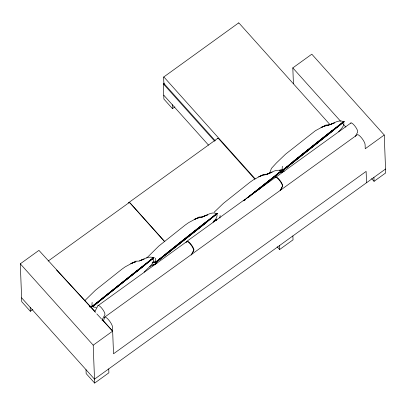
<?xml version="1.0" encoding="UTF-8"?>
<svg xmlns="http://www.w3.org/2000/svg" width="406" height="406" viewBox="0 0 406 406"><rect width="100%" height="100%" fill="white"/><g stroke="black" fill="none" stroke-linecap="round" stroke-linejoin="round"><path stroke-width="0.61" d="M219.895 218.063L220.098 215.5M92.132 302.379L91.929 304.936L92.36 306.165L103.342 297.552M155.478 258.221L155.275 260.779L155.706 262.007L166.658 253.369M282.348 166.232L282.145 168.789L282.576 170.018L284.733 168.536M104.357 317.878L104.844 317.035A6.526 1.731 54.2 0 1 109.371 320.791A6.526 1.731 54.2 0 1 112.492 326.952L113.523 353.793L366.121 171.398L366.552 182.73M269.792 172.717L271.452 168.368L276.471 162.897L285.636 154.107L315.447 130.681L325.896 125.053L328.758 124.85M103.555 320.973L104.52 317.243L357.442 134.64A6.526 1.731 54.2 0 1 361.964 138.395A6.526 1.731 54.2 0 1 365.09 144.556L365.248 148.733L384.243 135.015L311.808 54.181L292.812 67.898L293.426 83.798M144.12 272.132C147.485 268.026 154.843 264.007 153.443 257.901L153.981 257.627L153.103 258.571M94.74 311.772L97.927 305.728L186.892 241.484M101.997 320.161L104.88 314.686A5.714 1.517 54.2 0 0 102.185 308.722A5.714 1.517 54.2 0 0 97.927 305.728M185.994 242.813L186.572 241.717A5.714 1.517 54.2 0 1 190.835 244.711A5.714 1.517 54.2 0 1 193.53 250.675L191.221 255.054M191.632 254.608L194.007 249.913A5.953 1.578 54.2 0 0 191.135 244.473A5.953 1.578 54.2 0 0 187.166 241.108L275.674 177.199A5.953 1.578 54.2 0 1 279.638 180.569A5.953 1.578 54.2 0 1 282.51 186.009L280.14 190.703M280.267 190.708L282.591 186.293A5.714 1.517 54.2 0 0 279.896 180.33A5.714 1.517 54.2 0 0 275.638 177.336L351.012 122.906M355.362 136.441L357.65 132.097A5.714 1.517 54.2 0 0 354.951 126.134A5.714 1.517 54.2 0 0 350.693 123.14M153.94 257.78L142.922 266.625A546.4 46.355 -37.3 0 0 103.596 297.872L93.634 305.885L92.669 306.53L91.726 306.317M217.022 213.307L205.989 222.128M217.286 213.622L206.268 222.473M281.906 170.901L270.888 179.751M343.892 121.318L333.057 130.016M344.156 121.633L333.128 130.453A546.405 46.345 -37.3 0 0 293.822 161.72L283.804 169.738M206.258 222.077L217.332 213.47L206.405 222.244M270.878 179.356L281.805 170.576L280.16 172.484M343.664 121.754L344.202 121.48L333.128 130.087M84.58 300.866L95.415 290.254L121.77 269.285L125.231 266.828L135.68 261.2L139.623 261.088M146.673 258.079L158.766 246.097L185.121 225.127L188.582 222.671L199.026 217.043L202.975 216.936M213.018 222.295C215.124 220.235 217.804 217.114 216.905 213.937L216.454 214.419M338.629 131.676C340.974 129.154 344.795 125.835 343.775 121.942L342.41 123.216L343.801 121.881M216.931 213.871L215.54 215.205M281.551 171.149L280.165 172.443M214.221 212.165L223.386 203.376L249.741 182.411L253.202 179.954L263.646 174.326L267.595 174.215M151.93 259.003L153.245 257.724C148.819 255.643 143.988 259.17 139.989 260.682L144.155 259.099L139.486 260.713M152.194 259.358L153.123 258.515M215.276 214.85L216.596 213.566C212.165 211.485 207.339 215.013 203.34 216.53L207.507 214.941L202.833 216.56M279.896 172.129L280.825 171.327M342.101 122.845L343.466 121.577C339.035 119.496 334.209 123.023 330.21 124.535L334.371 122.952L326.673 125.789L330.245 124.591M343.075 122.054L332.859 130.138A546.364 46.32 -37.3 0 0 293.579 161.395L284.713 168.5M153.443 257.901L142.912 266.234M153.59 258.074L143.054 266.402M281.414 171.027L271.025 179.528M166.693 253.395L156.67 261.413M285.022 168.871L293.837 161.75M103.286 297.628L93.04 305.835L92.126 306.428L91.106 306.251A165.831 14.063 -37.3 0 0 90.03 306.378M103.373 297.689L93.045 305.957L92.091 306.581L91.066 306.403M103.52 297.862L92.39 306.748L89.432 306.89M94.512 305.241L103.55 297.943M166.633 253.471L156.386 261.677L155.473 262.276L154.453 262.093A165.831 14.063 -37.3 0 0 152.737 262.362M166.719 253.532L156.396 261.799L155.437 262.423L154.417 262.246A165.734 14.048 -37.2 0 0 152.666 262.535M166.866 253.704L155.584 262.596L152.189 262.839M166.896 253.791L156.65 261.992L155.737 262.591L154.716 262.413M293.502 161.481L283.256 169.688L282.343 170.281L281.322 170.104M293.589 161.542L283.261 169.809L282.307 170.434L281.287 170.256M293.736 161.715L283.408 169.977L282.449 170.606L281.429 170.424M293.766 161.796L283.52 170.002L282.606 170.601L281.586 170.418M142.613 266.26L151.885 258.992M142.643 266.285L153.676 257.465L152.631 257.962M205.959 222.102L215.231 214.835M270.609 179.406L281.642 170.586L280.602 171.083M342.806 122.891L333.138 130.478A546.359 46.264 -37.3 0 0 293.787 161.771M93.324 305.571L94.517 304.683M93.588 305.885L94.781 304.997M156.934 261.728L166.957 253.709A546.405 46.35 -37.3 0 1 206.263 222.442M163.674 77.049L238.606 22.939M174.905 106.885L172.474 108.641L163.892 99.064L163.303 83.824L164.334 83.083M164.242 84.874L164.8 84.468A1.507 0.401 54.2 0 1 163.836 82.753L163.623 77.186A1.182 0.315 54.2 0 1 164.339 77.48L255.176 178.848M32.84 309.484L30.333 311.295L21.757 301.724L20.3 263.819L38.93 250.37L95.511 312.463M129.052 202.391L217.748 138.345M48.162 261.063L129.017 202.68M108.737 368.897L108.884 372.804L94.659 383.076L93.202 345.176L112.655 331.129L102.342 319.623M385.548 169.013L94.507 379.168L21.604 297.816M277.166 246.792L279.612 249.523L293.03 239.834L292.883 235.927M371.617 178.599L374.058 181.325L385.7 172.92L384.243 135.015M283.855 169.738L282.886 170.383L284.002 170.997M156.985 261.728L156.016 262.377L157.137 262.986M280.759 171.078L281.805 170.576M280.906 171.251L281.952 170.748M215.982 213.805L217.185 213.297M152.793 257.957L153.838 257.455M152.935 258.125L153.981 257.627M281.475 172.352L283.099 171.642M149.743 266.483L155.691 263.864M281.556 172.195L283.119 171.601M155.726 263.788L152.605 264.976L156.691 263.565M267.452 173.839L272.127 172.22L267.96 173.809C271.959 172.291 276.785 168.764 281.216 170.85L270.579 179.386A546.369 46.33 -37.3 0 0 247.366 197.823M281.81 172.18L284.144 171.373M264.423 175.062L268.589 173.661L266.229 174.413M199.803 217.778L203.969 216.383L201.609 217.134M214.667 220.245L217.027 219.489M214.444 220.869L216.215 220.306M279.277 170.221L281.632 169.804L282.576 170.018M152.996 262.109L155.706 262.007M89.65 306.261L92.36 306.165M96.268 307.281L93.786 307.144L92.669 306.53M56.515 269.995L95.014 311.443M96.795 313.863L101.51 318.994M102.368 319.928L112.655 331.129M292.812 67.898L340.527 121.145M343.339 124.287L345.866 127.103M330.048 124.672L239.276 23.37A1.182 0.315 54.2 0 0 238.561 23.076M254.785 179.071L219.052 139.192A2.304 0.609 54.2 0 0 217.652 138.613M164.8 84.468L215.287 140.806M163.303 83.824L214.728 141.207M163.74 95.156L208.527 145.135M164.826 241.712L130.351 203.239A2.304 0.609 54.2 0 0 128.956 202.66M164.592 241.59L130.727 203.792A3.025 0.802 54.2 0 0 128.946 202.756M20.3 263.819L93.202 345.176M94.659 383.076L86.153 373.586L86.001 369.678M92.091 306.581L93.045 305.957M281.525 171.215L281.805 172.489M373.911 177.417L374.058 181.325M279.465 245.615L279.612 249.523M172.322 104.733L172.474 108.641M30.181 307.388L30.333 311.295M165.978 253.735A552.718 47.055 -37.3 0 1 205.685 222.138M166.927 253.755A546.359 46.264 -37.3 0 1 206.238 222.478M152.783 262.53A164.709 13.971 -37.3 0 1 155.107 262.134M152.367 262.814A165.821 14.068 -37.3 0 1 154.732 262.403M167.145 253.359A552.449 46.731 -37.3 0 1 206.588 221.986M166.633 253.415A546.364 46.345 -37.3 0 1 205.943 222.138M166.541 253.42A546.298 46.391 -37.3 0 1 205.872 222.128M167.419 253.577A552.749 46.68 -37.3 0 1 206.852 222.214M166.633 253.796A552.459 46.989 -37.3 0 1 206.228 222.295M103.428 297.481A546.298 46.32 -37.3 0 1 142.704 266.234A546.364 46.304 -37.3 0 0 103.423 297.517M103.586 297.908A546.354 46.264 -37.3 0 1 142.892 266.635M90.594 306.489A164.709 13.956 -37.2 0 1 91.685 306.352M103.302 297.948A552.454 46.984 -37.3 0 1 142.887 266.448M102.946 297.862A552.454 46.989 -37.3 0 1 142.587 266.321M90.305 306.682A165.821 14.068 -37.3 0 1 91.386 306.555M89.325 306.692A165.734 14.048 -37.2 0 1 91.04 306.423M103.068 298.136A552.749 46.984 -37.3 0 1 142.734 266.575M103.921 297.375A552.723 46.67 -37.3 0 1 143.328 266.031M214.363 220.651A165.734 14.058 -37.3 0 1 216.17 220.057M257.993 189.957A546.359 46.248 -37.3 0 1 259.475 188.78A546.405 46.355 -37.3 0 0 257.952 189.937M260.464 187.998A546.359 46.248 -37.3 0 1 270.898 179.746A546.405 46.355 -37.3 0 0 260.424 187.978M243.549 200.879A546.298 46.32 -37.3 0 1 245.503 199.316M246.483 198.539A546.298 46.32 -37.3 0 1 270.665 179.361M213.896 221.052A164.714 13.956 -37.2 0 1 214.896 220.676M248.924 196.94A552.459 46.994 -37.3 0 1 250.395 195.768M253.344 193.423A552.459 46.994 -37.3 0 1 270.832 179.579M213.637 221.214A165.821 14.068 -37.3 0 1 215.87 220.422M244.102 200.716A552.718 46.67 -37.3 0 1 245.574 199.539M248.015 197.595A552.718 46.67 -37.3 0 1 271.279 179.158M248.589 196.839A552.449 47 -37.3 0 1 270.523 179.452M254.161 192.789A552.744 46.989 -37.3 0 1 270.695 179.701M214.317 220.565A165.831 14.063 -37.3 0 1 216.682 219.808M292.873 161.735A552.718 47.05 -37.3 0 1 332.575 130.143M293.508 161.806A552.459 46.984 -37.3 0 1 333.098 130.306M294.259 161.598A552.744 46.69 -37.3 0 1 333.696 130.23M293.447 161.415A546.298 46.38 -37.3 0 1 332.768 130.128M280.226 170.246A165.831 14.063 -37.3 0 1 281.312 170.114M280.236 170.358A165.734 14.058 -37.3 0 1 281.312 170.231M293.127 161.73A552.449 47 -37.3 0 1 332.773 130.179M128.895 203.036A3.025 0.802 54.2 0 1 128.9 202.878M322.242 126.941L321.004 127.464L326.267 125.53L322.242 126.941M259.997 176.209L258.759 176.737L264.022 174.798L259.997 176.209M195.377 218.93L194.139 219.453L199.402 217.52L195.377 218.93M132.026 263.088L130.788 263.611L136.051 261.677L132.026 263.088"/></g></svg>
